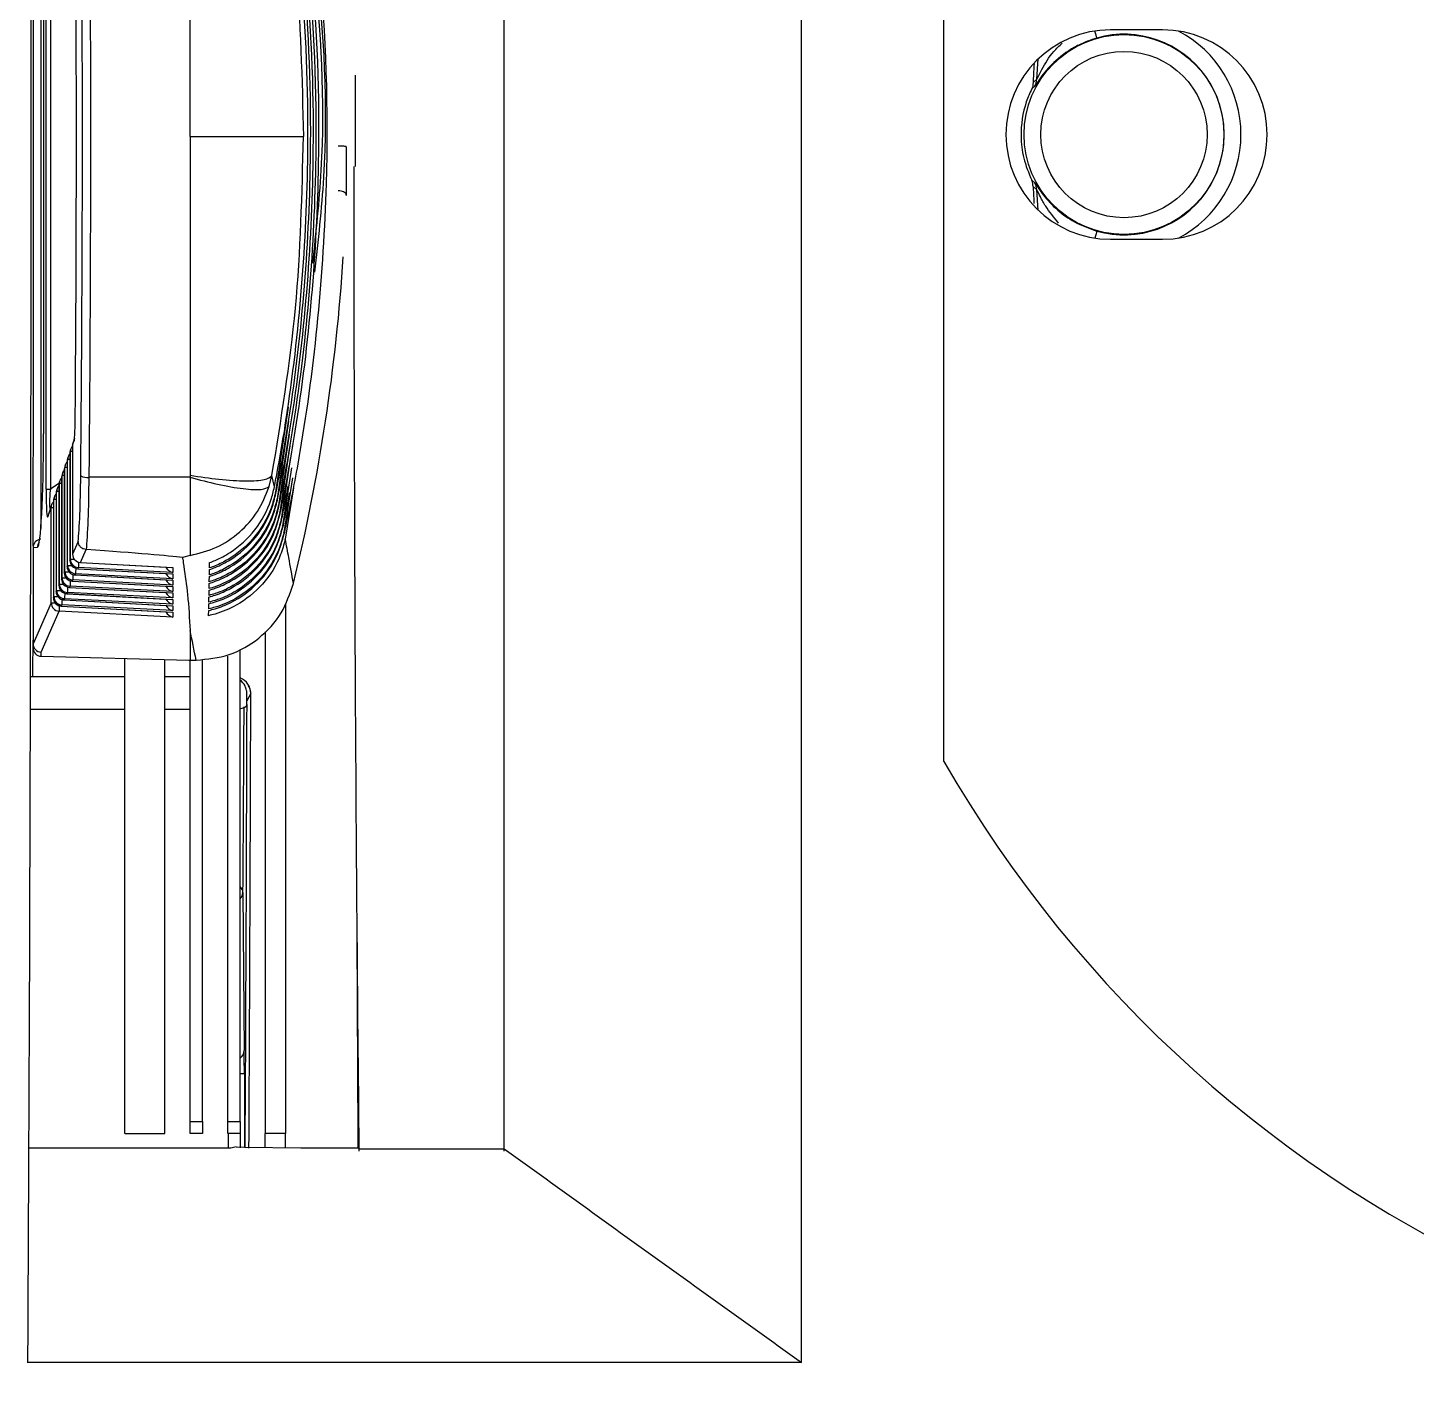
# Model space of a CAD drawing. Extents: x 12.3 to 108.7, y 1.1 to 80.4.
# Drawn here: x 73.858 to 75.515, y 31.177 to 32.804 of the extents above; entities that cross this region are included whole.
import ezdxf

# ---------------------------------------------------------------- set-up
doc = ezdxf.new("R2010")
doc.units = 0
doc.header["$MEASUREMENT"] = 0
doc.layers.add('OBJECT', color=7, linetype='CONTINUOUS')

msp = doc.modelspace()

# ---------------------------------------------------------------- linework, layer by layer
at = {"layer": 'OBJECT'}
for p, q in [((74.7815, 31.2111), (74.7815, 34.143)), ((74.4265, 31.4636), (74.4265, 33.8904)), ((74.9515, 31.9287), (74.9515, 33.4253)), ((73.8731, 33.1423), (73.8731, 32.2068)), ((73.8795, 32.2536), (73.8795, 33.0955)), ((73.8845, 33.0955), (73.8845, 32.2536)), ((73.8763, 33.0296), (73.8763, 32.3196)), ((73.8763, 33.0296), (73.8763, 32.3196)), ((75.2125, 32.802), (75.1505, 32.802)), ((75.0625, 32.743), (75.0641, 32.7673)), ((75.0601, 32.7346), (75.0564, 32.7316)), ((75.0581, 32.7391), (75.0625, 32.743)), ((74.2379, 32.6624), (74.2379, 32.6624)), ((75.0564, 32.6224), (75.0601, 32.6194)), ((75.0625, 32.611), (75.0581, 32.6149)), ((75.0641, 32.5867), (75.0625, 32.611)), ((75.1505, 32.552), (75.2125, 32.552)), ((74.2343, 32.5312), (74.2343, 32.5312)), ((74.1683, 32.3517), (74.1535, 32.2502)), ((74.1689, 32.3349), (74.1552, 32.2422)), ((73.8763, 32.3196), (73.8763, 32.3196)), ((73.9132, 32.3143), (73.9116, 32.3094)), ((74.1696, 32.3195), (74.1569, 32.2341)), ((73.9084, 32.2985), (73.9078, 32.2966)), ((73.9078, 32.2966), (73.9078, 32.1687)), ((73.9078, 32.2966), (73.9078, 32.1687)), ((73.9078, 32.2966), (73.9078, 32.2966)), ((73.9089, 32.3017), (73.9083, 32.2999)), ((73.9084, 32.1701), (73.9084, 32.2985)), ((73.911, 32.2985), (73.9084, 32.2985)), ((73.911, 32.3062), (73.9127, 32.311)), ((73.911, 32.3062), (73.911, 32.1761)), ((73.911, 32.3062), (73.911, 32.1761)), ((73.911, 32.3062), (73.911, 32.3062)), ((74.1705, 32.3053), (74.1586, 32.2261)), ((73.9024, 32.2827), (73.9018, 32.2809)), ((73.9051, 32.289), (73.9045, 32.2871)), ((73.9045, 32.2871), (73.9045, 32.1612)), ((73.9045, 32.2871), (73.9045, 32.1612)), ((73.9045, 32.2871), (73.9045, 32.2871)), ((73.9057, 32.2922), (73.905, 32.2904)), ((73.9051, 32.1627), (73.9051, 32.289)), ((73.9078, 32.289), (73.9051, 32.289)), ((74.1714, 32.2919), (74.1602, 32.2181)), ((73.8958, 32.2636), (73.8952, 32.2618)), ((73.8986, 32.2699), (73.8979, 32.2681)), ((73.8979, 32.2681), (73.8979, 32.1464)), ((73.8979, 32.2681), (73.8979, 32.1464)), ((73.8979, 32.2681), (73.8979, 32.2681)), ((73.8991, 32.2732), (73.8985, 32.2714)), ((73.8986, 32.1478), (73.8986, 32.2699)), ((73.9012, 32.2699), (73.8986, 32.2699)), ((73.9018, 32.2794), (73.9012, 32.2776)), ((73.9012, 32.2776), (73.9012, 32.1538)), ((73.9012, 32.2776), (73.9012, 32.1538)), ((73.9012, 32.2776), (73.9012, 32.2776)), ((73.9018, 32.1552), (73.9018, 32.2794)), ((73.9045, 32.2794), (73.9018, 32.2794)), ((74.0514, 32.2679), (73.9308, 32.2679)), ((74.0514, 32.2703), (74.0514, 32.2679)), ((74.1458, 32.2567), (74.1491, 32.2699)), ((74.1521, 32.2566), (74.1491, 32.2699)), ((74.1725, 32.2792), (74.1619, 32.2101)), ((74.1735, 32.2671), (74.1635, 32.2021)), ((73.8795, 32.2536), (73.8845, 32.2536)), ((73.8948, 32.2603), (73.8845, 32.2536)), ((73.892, 32.2509), (73.8914, 32.2491)), ((73.8914, 32.2491), (73.8914, 32.1315)), ((73.8914, 32.2491), (73.8914, 32.1315)), ((73.8914, 32.2491), (73.8914, 32.2491)), ((73.8926, 32.2541), (73.8919, 32.2523)), ((73.892, 32.1329), (73.892, 32.2509)), ((73.8947, 32.2509), (73.892, 32.2509)), ((73.8953, 32.2604), (73.8947, 32.2586)), ((73.8947, 32.2586), (73.8947, 32.1389)), ((73.8947, 32.2586), (73.8947, 32.1389)), ((73.8947, 32.2586), (73.8947, 32.2586)), ((73.8953, 32.1403), (73.8953, 32.2604)), ((73.8979, 32.2604), (73.8953, 32.2604)), ((74.1538, 32.2485), (74.1535, 32.2502)), ((74.1747, 32.2554), (74.165, 32.1941)), ((73.8816, 32.2206), (73.8855, 32.2318)), ((73.886, 32.2351), (73.8821, 32.2238)), ((73.8855, 32.118), (73.8855, 32.2318)), ((73.8855, 32.2318), (73.8881, 32.2318)), ((73.8887, 32.2413), (73.8881, 32.2396)), ((73.8881, 32.2396), (73.8881, 32.1241)), ((73.8881, 32.2396), (73.8881, 32.1241)), ((73.8881, 32.2396), (73.8881, 32.2396)), ((73.8893, 32.2446), (73.8887, 32.2428)), ((73.8887, 32.1254), (73.8887, 32.2413)), ((73.8914, 32.2413), (73.8887, 32.2413)), ((74.1556, 32.2405), (74.1552, 32.2422)), ((74.1573, 32.2325), (74.1569, 32.2341)), ((74.1589, 32.2245), (74.1586, 32.2261)), ((74.1606, 32.2165), (74.1602, 32.2181)), ((74.1622, 32.2085), (74.1619, 32.2101)), ((74.1638, 32.2005), (74.1635, 32.2021)), ((73.8639, 32.184), (73.8692, 32.1845)), ((73.8639, 32.184), (73.8639, 32.069)), ((73.8639, 32.184), (73.8639, 32.184)), ((73.9177, 32.1913), (73.911, 32.1761)), ((73.9205, 32.1662), (73.9273, 32.1816)), ((73.9273, 32.1816), (73.9277, 32.1816)), ((73.9078, 32.1687), (73.9084, 32.1701)), ((73.9078, 32.1687), (73.9078, 32.1687)), ((73.9084, 32.1701), (73.913, 32.1701)), ((73.911, 32.1761), (73.911, 32.1761)), ((73.9205, 32.1662), (74.0309, 32.1603)), ((73.9205, 32.1661), (73.9205, 32.1662)), ((73.9205, 32.1661), (74.0296, 32.1602)), ((74.0514, 32.1746), (74.0423, 32.1722)), ((73.8979, 32.1464), (73.8986, 32.1478)), ((73.8986, 32.1478), (73.9032, 32.1478)), ((73.9012, 32.1538), (73.9018, 32.1552)), ((73.9012, 32.1538), (73.9012, 32.1538)), ((73.9018, 32.1552), (73.9065, 32.1552)), ((73.9045, 32.1612), (73.9051, 32.1627)), ((73.9045, 32.1612), (73.9045, 32.1612)), ((73.9051, 32.1627), (73.9098, 32.1627)), ((73.9139, 32.1513), (74.0296, 32.145)), ((73.914, 32.1513), (73.9139, 32.1513)), ((73.9146, 32.1528), (73.914, 32.1513)), ((73.914, 32.1513), (74.0309, 32.145)), ((74.0309, 32.1467), (73.9146, 32.1528)), ((73.9179, 32.1602), (73.9172, 32.1588)), ((73.9172, 32.1588), (74.0309, 32.1526)), ((73.9172, 32.1588), (73.9172, 32.1587)), ((73.9172, 32.1587), (74.0296, 32.1526)), ((74.0309, 32.1544), (73.9179, 32.1602)), ((74.0309, 32.1603), (74.0309, 32.1544)), ((74.0309, 32.1526), (74.0309, 32.1467)), ((73.8914, 32.1315), (73.892, 32.1329)), ((73.8914, 32.1315), (73.8914, 32.1315)), ((73.892, 32.1329), (73.8967, 32.1329)), ((73.8947, 32.1389), (73.8953, 32.1403)), ((73.8947, 32.1389), (73.8947, 32.1389)), ((73.8953, 32.1403), (73.9, 32.1403)), ((73.8979, 32.1464), (73.8979, 32.1464)), ((73.9048, 32.1304), (73.9041, 32.129)), ((74.0309, 32.1239), (73.9048, 32.1304)), ((73.908, 32.1379), (73.9074, 32.1365)), ((73.9074, 32.1365), (74.0309, 32.1298)), ((73.9074, 32.1365), (73.9074, 32.1364)), ((73.9074, 32.1364), (74.0296, 32.1298)), ((74.0309, 32.1315), (73.908, 32.1379)), ((73.9113, 32.1453), (73.9107, 32.1439)), ((73.9107, 32.1439), (74.0309, 32.1374)), ((73.9107, 32.1439), (73.9107, 32.1438)), ((73.9107, 32.1438), (74.0296, 32.1374)), ((74.0309, 32.1391), (73.9113, 32.1453)), ((74.0309, 32.145), (74.0309, 32.1391)), ((74.0309, 32.1374), (74.0309, 32.1315)), ((74.1747, 32.1411), (74.1748, 32.1413)), ((73.8855, 32.118), (73.8639, 32.069)), ((73.8855, 32.118), (73.8902, 32.118)), ((73.8881, 32.1241), (73.8887, 32.1254)), ((73.8881, 32.1241), (73.8881, 32.1241)), ((73.8887, 32.1254), (73.8934, 32.1254)), ((73.8982, 32.1155), (73.8976, 32.1141)), ((73.8976, 32.1141), (74.0296, 32.107)), ((73.8976, 32.1141), (74.0309, 32.107)), ((73.8976, 32.1141), (73.8976, 32.1141)), ((74.0309, 32.1087), (73.8982, 32.1155)), ((73.9015, 32.123), (73.9009, 32.1216)), ((73.9009, 32.1216), (74.0309, 32.1146)), ((73.9009, 32.1216), (73.9009, 32.1215)), ((73.9009, 32.1215), (74.0296, 32.1146)), ((74.0309, 32.1163), (73.9015, 32.123)), ((73.9041, 32.129), (74.0309, 32.1222)), ((73.9041, 32.129), (73.9041, 32.1289)), ((73.9041, 32.1289), (74.0296, 32.1222)), ((74.0309, 32.1298), (74.0309, 32.1239)), ((74.0309, 32.1222), (74.0309, 32.1163)), ((74.0309, 32.1146), (74.0309, 32.1087)), ((74.1652, 32.1174), (74.1652, 31.4846)), ((73.8734, 32.0591), (73.8949, 32.1081)), ((74.0309, 32.1011), (73.8949, 32.1081)), ((74.0309, 32.107), (74.0309, 32.1011)), ((74.0514, 32.085), (74.0514, 32.0496)), ((74.1412, 32.0834), (74.1412, 31.4846)), ((73.8639, 32.069), (73.8639, 32.0642)), ((73.8734, 32.0542), (73.8734, 32.0591)), ((73.8736, 32.0542), (74.0498, 32.0496)), ((73.9734, 31.4846), (73.9734, 32.0516)), ((74.0214, 31.4846), (74.0214, 32.0503)), ((74.0514, 31.4989), (74.0514, 32.0496)), ((74.053, 32.0496), (74.0582, 32.0496)), ((74.0663, 31.72), (74.0663, 32.0493)), ((74.0963, 31.72), (74.0963, 32.0543)), ((74.1112, 31.4989), (74.1112, 32.0621)), ((73.9734, 32.0298), (73.8608, 32.0298)), ((74.0514, 32.0298), (74.0214, 32.0298)), ((74.1238, 32.0098), (74.1193, 32.0009)), ((73.9734, 31.9906), (73.8607, 31.9906)), ((74.0514, 31.9906), (74.0214, 31.9906)), ((74.1145, 31.7721), (74.1161, 31.5836)), ((74.0663, 31.4989), (74.0663, 31.72)), ((74.0963, 31.4989), (74.0963, 31.72)), ((74.1162, 31.556), (74.1112, 31.556)), ((74.1162, 31.556), (74.1162, 31.4685)), ((73.9734, 31.4846), (74.0214, 31.4846)), ((74.0514, 31.4989), (74.0663, 31.4989)), ((74.0514, 31.4846), (74.0514, 31.4989)), ((74.0663, 31.4846), (74.0514, 31.4846)), ((74.0663, 31.4989), (74.0663, 31.4846)), ((74.0963, 31.4989), (74.1112, 31.4989)), ((74.0963, 31.4846), (74.0963, 31.4989)), ((74.1112, 31.4846), (74.0963, 31.4846)), ((74.1112, 31.4989), (74.1112, 31.4846)), ((74.1112, 31.4846), (74.1112, 31.4675)), ((74.1652, 31.4846), (74.1412, 31.4846)), ((74.1412, 31.4682), (74.1412, 31.4846)), ((74.1652, 31.4679), (74.1652, 31.4846)), ((74.1836, 31.4677), (74.253, 31.4677)), ((74.0972, 31.467), (73.8589, 31.467)), ((74.253, 31.467), (74.253, 31.4636)), ((74.253, 31.467), (74.253, 31.467)), ((74.253, 31.467), (74.253, 31.4664)), ((74.253, 31.4664), (74.4265, 31.4664)), ((74.7815, 31.2111), (73.8575, 31.2111))]:
    msp.add_line(p, q, dxfattribs=at)
at = {"layer": 'OBJECT', "flags": 128}
for points in [[(75.134, 32.7922), (75.1339, 32.7926), (75.1336, 32.7937), (75.1331, 32.7955), (75.1324, 32.7979), (75.1317, 32.8006)], [(75.134, 32.5618), (75.1339, 32.5614), (75.1336, 32.5603), (75.1331, 32.5585), (75.1324, 32.5561), (75.1317, 32.5534)], [(74.1112, 31.9918), (74.1135, 31.9924), (74.116, 31.9933), (74.1178, 31.9944), (74.119, 31.9955), (74.1193, 31.9967)], [(74.1062, 31.4686), (74.1165, 31.4685), (74.1836, 31.4677)]]:
    msp.add_lwpolyline(points, dxfattribs=at)
at = {"layer": 'OBJECT'}
for radius in [0.1193, 0.0993]:
    msp.add_circle((75.1665, 32.677), radius, dxfattribs=at)
for centre, radius, start, end in [((76.2515, 32.677), 1.5, 209.9264, 65.3855), ((75.1505, 32.677), 0.125, 90, 270), ((75.1665, 32.677), 0.1197, 254.2523, 105.7477), ((75.2125, 32.677), 0.125, 270, 90), ((75.1665, 32.677), 0.1397, 297.8101, 62.1899), ((75.0425, 32.7441), 0.02, 331.6282, 356.8918), ((75.0425, 32.6099), 0.02, 3.1082, 28.3718), ((71.9889, 32.6746), 2.25, 346.2899, 356.3463), ((73.9225, 32.3111), 0.00975, 161.022, 180.4731), ((73.9178, 32.2966), 0.01, 161.0172, 180), ((73.9175, 32.2967), 0.00975, 161.0214, 180.4725), ((73.9182, 32.2986), 0.00975, 161.0208, 180.4731), ((73.9184, 32.2985), 0.01, 137.3789, 161.0172), ((73.921, 32.3062), 0.01, 161.0172, 180), ((73.9208, 32.3062), 0.00975, 161.0208, 180.4731), ((73.9112, 32.2776), 0.01, 161.0172, 180), ((73.911, 32.2777), 0.00975, 161.0208, 180.4731), ((73.9116, 32.2795), 0.00975, 161.0213, 180.4726), ((73.9118, 32.2794), 0.01, 137.3279, 161.0172), ((73.9145, 32.2871), 0.01, 161.0172, 180), ((73.9142, 32.2872), 0.00975, 161.0214, 180.4725), ((73.9149, 32.289), 0.00975, 161.0214, 180.4725), ((73.9151, 32.289), 0.01, 137.3534, 161.0172), ((73.905, 32.2605), 0.00975, 161.0209, 180.4743), ((73.9053, 32.2604), 0.01, 137.2769, 161.0172), ((73.9079, 32.2681), 0.01, 161.0172, 180), ((73.9077, 32.2682), 0.00975, 161.0213, 180.4726), ((73.9083, 32.27), 0.00975, 161.0214, 180.4725), ((73.9086, 32.2699), 0.01, 137.3024, 161.0172), ((73.9287, 32.2848), 0.0171, 242.4568, 277.0237), ((73.8987, 32.2413), 0.01, 137.226, 161.0172), ((73.9014, 32.2491), 0.01, 161.0172, 180), ((73.9012, 32.2492), 0.00975, 161.0208, 180.4731), ((73.9018, 32.2509), 0.00975, 161.0208, 180.4731), ((73.902, 32.2509), 0.01, 137.2514, 161.0172), ((73.9047, 32.2586), 0.01, 161.0172, 180), ((73.9044, 32.2587), 0.00975, 161.0214, 180.4725), ((73.8952, 32.2319), 0.00975, 161.0202, 180.475), ((73.8955, 32.2318), 0.01, 137.2005, 161.0172), ((73.8981, 32.2396), 0.01, 161.0172, 180), ((73.8979, 32.2396), 0.00975, 161.0213, 180.4726), ((73.8985, 32.2414), 0.00975, 161.0214, 180.4725), ((73.8914, 32.2207), 0.00975, 161.0208, 180.4731), ((73.8739, 32.184), 0.01, 95, 180), ((73.8792, 32.1845), 0.01, 142.3689, 180.0201), ((73.9178, 32.1687), 0.01, 180, 266.9163), ((73.9178, 32.1688), 0.01, 180.5778, 266.7665), ((73.9184, 32.1702), 0.01, 180.5776, 266.7665), ((73.921, 32.1761), 0.01, 180, 266.9163), ((73.9211, 32.1762), 0.01, 180.5779, 266.7664), ((74.1398, 32.1544), 0.222, 176.8576, 178.497), ((73.9086, 32.1479), 0.01, 180.5778, 266.7661), ((73.9112, 32.1538), 0.01, 180, 266.9163), ((73.9113, 32.1539), 0.01, 180.5779, 266.766), ((73.9119, 32.1553), 0.01, 180.5779, 266.7662), ((73.9145, 32.1612), 0.01, 180, 266.9163), ((73.9145, 32.1613), 0.01, 180.5777, 266.7664), ((73.9152, 32.1628), 0.01, 180.5781, 266.766), ((74.1334, 32.1395), 0.2222, 176.8552, 178.4974), ((74.1367, 32.1469), 0.2222, 176.8568, 178.4968), ((73.9014, 32.1315), 0.01, 180, 266.9163), ((73.9014, 32.1316), 0.01, 180.5779, 266.766), ((73.902, 32.133), 0.01, 180.5779, 266.7662), ((73.9047, 32.1389), 0.01, 180, 266.9163), ((73.9047, 32.139), 0.01, 180.5779, 266.766), ((73.9053, 32.1404), 0.01, 180.5777, 266.7662), ((73.9079, 32.1464), 0.01, 180, 266.9163), ((73.908, 32.1465), 0.01, 180.5779, 266.766), ((74.1122, 32.1252), 0.2075, 176.7939, 178.5561), ((74.1303, 32.132), 0.2223, 176.8539, 178.4971), ((73.8955, 32.1181), 0.01, 180.5779, 266.7662), ((73.8981, 32.1241), 0.01, 180, 266.9163), ((73.8982, 32.1242), 0.01, 180.5778, 266.7661), ((73.8988, 32.1255), 0.01, 180.5778, 266.7661), ((74.1679, 32.1002), 0.2731, 177.0015, 178.3455), ((74.1974, 32.1066), 0.2993, 177.0616, 178.2863), ((74.2038, 32.1139), 0.3025, 177.0695, 178.2801), ((73.8739, 32.0642), 0.01, 180, 267), ((73.8739, 32.0642), 0.01, 267, 268.5), ((74.053, 32.1696), 0.12, 268.5, 269.2499), ((74.053, 32.1696), 0.12, 269.2499, 270), ((74.0582, 32.1696), 0.12, 270, 270.1914), ((74.1038, 32.0098), 0.02, 0.0124, 68.2555), ((74.0992, 32.0098), 0.02, 27.2078, 53.2832), ((74.1041, 31.7717), 0.0104, 2.3417, 46.9399), ((74.1033, 31.7725), 0.0111, 314.675, 358.0029), ((74.1041, 31.5843), 0.012, 306.2732, 356.7275)]:
    msp.add_arc(centre, radius, start, end, dxfattribs=at)
for centre, major_axis, ratio, start_param, end_param in [((73.839, 32.677), (0, 2.585), 0.008727, 4.109408, 5.31537), ((73.8419, 32.677), (0, 2.585), 0.008727, 4.521297, 4.901529), ((73.8045, 32.6746), (0, 2.24), 0.052802, 4.530635, 4.894143), ((73.8145, 32.6746), (0, 2.25), 0.052568, 4.530635, 4.894143), ((73.801, 32.6746), (0, 2.1693), 0.052827, 4.557874, 4.866904), ((74.2681, 32.677), (0, 2.23), 0.008727, 1.538934, 1.587837), ((74.2857, 32.677), (0, 2.23), 0.017455, 1.587922, 2.144327), ((73.8692, 32.32), (0, 0.1355), 0.052561, 3.146183, 4.709383), ((73.9151, 32.2895), (0, 0.11), 0.052802, 3.609101, 4.530635), ((73.9251, 32.2895), (0, 0.12), 0.048402, 3.594014, 4.530635), ((73.882, 32.2683), (0.0008, 0.0482), 0.049658, 1.8811, 3.292626), ((73.892, 32.2683), (0.0068, 0.04), 0.131783, 1.969122, 2.906286), ((71.7616, 32.2895), (2.2897, -0.1191), 0.00637, 0.089466, 0.33058), ((74.0314, 32.1643), (-0.00731, 0.0077), 0.885668, 1.241251, 2.26901), ((74.0314, 32.1566), (-0.00731, 0.0077), 0.885668, 1.241251, 2.26901), ((74.0314, 32.149), (-0.00731, 0.0077), 0.885668, 1.241251, 2.26901), ((74.0314, 32.1414), (-0.00731, 0.0077), 0.885668, 1.241251, 2.26901), ((74.0314, 32.1338), (-0.00731, 0.0077), 0.885668, 1.241251, 2.26901), ((74.0314, 32.1262), (-0.00731, 0.0077), 0.885668, 1.241251, 2.26901), ((74.0314, 32.1186), (-0.00731, 0.0077), 0.885668, 1.241251, 2.26901), ((74.0314, 32.111), (-0.00731, 0.0077), 0.885668, 1.241251, 2.26901), ((71.9889, 31.5562), (0, 2.3412), 0.904333, 4.924724, 4.940236), ((73.8419, 32.677), (0, 2.585), 0.008727, 4.459334, 4.476696), ((73.8739, 32.069), (0.00979, -0.00206), 0.992047, 3.353612, 4.865694), ((73.8739, 32.0923), (0.0094, 0.0253), 0.138337, 2.783892, 2.790246), ((74.1238, 31.9998), (0, 0.01), 0.008727, 4.399497, 6.300639), ((74.1055, 32.677), (0, 1.37), 0.008727, 3.990894, 4.190484), ((74.101, 32.677), (0, 2.21), 0.008727, 4.133297, 4.399497), ((74.1055, 32.677), (0, 2.21), 0.008727, 4.133002, 4.399497), ((74.2681, 32.677), (0, 2.23), 0.008727, 2.013476, 2.144327), ((74.1158, 31.556), (0, 0.04), 0.008727, 4.712389, 5.47556), ((74.081, 32.677), (0, 2.23), 0.008649, 4.138859, 4.148196)]:
    msp.add_ellipse(centre, major_axis=major_axis, ratio=ratio, start_param=start_param, end_param=end_param, dxfattribs=at)
for points, knots in [([(74.1556, 32.2405), (74.1568, 32.2471), (74.1633, 32.2798), (74.187, 32.4181), (74.2034, 32.6272), (74.1934, 32.8854), (74.1682, 33.0342), (74.1556, 33.1086)], [0, 0, 0, 0, 0.022904, 0.114532, 0.481956, 0.740978, 1, 1, 1, 1]), ([(74.1573, 32.2325), (74.1586, 32.2391), (74.1651, 32.2717), (74.1893, 32.41), (74.2067, 32.6217), (74.197, 32.8854), (74.1705, 33.0395), (74.1573, 33.1166)], [0, 0, 0, 0, 0.022484, 0.112433, 0.473119, 0.73656, 1, 1, 1, 1]), ([(74.1638, 32.2005), (74.1652, 32.207), (74.1722, 32.2396), (74.1983, 32.3775), (74.2195, 32.5998), (74.2124, 32.8722), (74.1833, 33.0343), (74.17, 33.1087)], [0, 0, 0, 0, 0.021872, 0.109374, 0.460235, 0.752211, 1, 1, 1, 1]), ([(74.1521, 32.2566), (74.1533, 32.2631), (74.1596, 32.2959), (74.1823, 32.4343), (74.1968, 32.6381), (74.1862, 32.8853), (74.1635, 33.0235), (74.1521, 33.0926)], [0, 0, 0, 0, 0.023792, 0.118973, 0.500647, 0.750324, 1, 1, 1, 1]), ([(74.1538, 32.2485), (74.1551, 32.2551), (74.1614, 32.2878), (74.1847, 32.4262), (74.2001, 32.6327), (74.1898, 32.8853), (74.1658, 33.0288), (74.1538, 33.1006)], [0, 0, 0, 0, 0.023339, 0.116711, 0.491126, 0.745563, 1, 1, 1, 1]), ([(74.1589, 32.2245), (74.1603, 32.231), (74.1669, 32.2637), (74.1916, 32.4018), (74.2098, 32.6162), (74.2014, 32.8745), (74.1757, 33.0232), (74.1638, 33.0921)], [0, 0, 0, 0, 0.022909, 0.114561, 0.482069, 0.759838, 1, 1, 1, 1]), ([(74.1979, 32.5236), (74.2019, 32.5605), (74.2148, 32.6805), (74.2041, 32.8721), (74.1784, 33.0236), (74.1667, 33.0926)], [0, 0, 0, 0, 0.194364, 0.632526, 1, 1, 1, 1]), ([(74.2004, 32.5127), (74.2046, 32.5505), (74.2183, 32.6741), (74.2077, 32.8722), (74.1807, 33.0289), (74.1683, 33.1007)], [0, 0, 0, 0, 0.192725, 0.630551, 1, 1, 1, 1]), ([(74.0514, 32.6746), (74.0514, 32.7423), (74.0514, 32.8779), (74.0514, 33.0119), (74.0514, 33.0788)], [0, 0, 0, 0, 0.5, 1, 1, 1, 1]), ([(74.1491, 33.0792), (74.16, 33.0127), (74.1819, 32.8787), (74.1851, 32.7429), (74.1867, 32.6746)], [0, 0, 0, 0, 0.496376, 1, 1, 1, 1]), ([(75.134, 32.7922), (75.1266, 32.7896), (75.1172, 32.7865), (75.0993, 32.7769), (75.0816, 32.7634), (75.068, 32.7468), (75.0614, 32.7365), (75.0605, 32.7352), (75.0601, 32.7346)], [0, 0, 0, 0, 0.178293, 0.223737, 0.489481, 0.749209, 0.89487, 1, 1, 1, 1]), ([(75.0625, 32.743), (75.0627, 32.7435), (75.063, 32.744), (75.0648, 32.7477), (75.0699, 32.7576), (75.0786, 32.7729), (75.0893, 32.7827), (75.0927, 32.7859)], [0, 0, 0, 0, 0.118806, 0.145402, 0.366104, 0.795736, 1, 1, 1, 1]), ([(75.0592, 32.7615), (75.0589, 32.7584), (75.0585, 32.7512), (75.0582, 32.7437), (75.0581, 32.7399), (75.0581, 32.7391)], [0, 0, 0, 0, 0.3798211, 0.8757067, 1, 1, 1, 1]), ([(75.0564, 32.7316), (75.054, 32.7264), (75.0462, 32.7086), (75.0422, 32.68), (75.0457, 32.648), (75.0527, 32.6312), (75.0564, 32.6224)], [0, 0, 0, 0, 0.1508918, 0.5168463, 0.7496644, 1, 1, 1, 1]), ([(75.0581, 32.7391), (75.0578, 32.7365), (75.0574, 32.7339), (75.0564, 32.7316), (75.0564, 32.7316)], [0, 0, 0, 0, 0.984681, 1, 1, 1, 1]), ([(74.0514, 32.6746), (74.0514, 32.6068), (74.0514, 32.4712), (74.0514, 32.3372), (74.0514, 32.2703)], [0, 0, 0, 0, 0.5, 1, 1, 1, 1]), ([(74.0514, 32.6746), (74.0679, 32.6746), (74.1022, 32.6746), (74.1468, 32.6746), (74.1786, 32.6746), (74.184, 32.6746), (74.1867, 32.6746)], [0, 0, 0, 0, 0.240772, 0.499999, 0.759226, 1, 1, 1, 1]), ([(74.1491, 32.2699), (74.16, 32.3364), (74.1819, 32.4704), (74.1851, 32.6062), (74.1867, 32.6746)], [0, 0, 0, 0, 0.496376, 1, 1, 1, 1]), ([(74.2379, 32.6624), (74.2379, 32.6625), (74.2378, 32.6626), (74.2362, 32.6629), (74.2338, 32.6631), (74.2314, 32.6632), (74.2295, 32.6632), (74.2286, 32.6632), (74.2281, 32.6632)], [0, 0, 0, 0, 0.209944, 0.419873, 0.62982, 0.839754, 0.898243, 1, 1, 1, 1]), ([(74.2379, 32.6624), (74.2379, 32.6463), (74.2378, 32.626), (74.2378, 32.608), (74.2378, 32.6042)], [0, 0, 0, 0, 0.7918097, 1, 1, 1, 1]), ([(75.0581, 32.6149), (75.0578, 32.6175), (75.0574, 32.6201), (75.0564, 32.6224), (75.0564, 32.6224)], [0, 0, 0, 0, 0.984681, 1, 1, 1, 1]), ([(75.0581, 32.6149), (75.0582, 32.6122), (75.0583, 32.6063), (75.0588, 32.5988), (75.059, 32.5946)], [0, 0, 0, 0, 0.447553, 1, 1, 1, 1]), ([(75.0601, 32.6194), (75.0603, 32.6191), (75.0609, 32.6183), (75.0647, 32.6122), (75.0732, 32.6004), (75.0878, 32.5854), (75.1091, 32.5706), (75.1258, 32.5648), (75.134, 32.5618)], [0, 0, 0, 0, 0.0758799, 0.2015984, 0.3497122, 0.6003909, 0.8017777, 1, 1, 1, 1]), ([(74.2378, 32.6048), (74.2377, 32.6054), (74.2375, 32.6065), (74.2358, 32.608), (74.2333, 32.6091), (74.2308, 32.6097), (74.229, 32.6099), (74.2282, 32.6099), (74.228, 32.6099)], [0, 0, 0, 0, 0.214946, 0.429901, 0.64486, 0.859838, 0.951436, 1, 1, 1, 1]), ([(75.0885, 32.5714), (75.083, 32.5781), (75.0741, 32.5888), (75.0668, 32.6022), (75.0633, 32.6096), (75.0627, 32.6106), (75.0625, 32.611)], [0, 0, 0, 0, 0.4318538, 0.6879047, 0.8879368, 1, 1, 1, 1]), ([(73.9127, 32.311), (73.9129, 32.3119), (73.9133, 32.3138), (73.9138, 32.3212), (73.9141, 32.3305), (73.9142, 32.3374), (73.9142, 32.3407)], [0, 0, 0, 0, 0.26188, 0.524406, 0.776419, 1, 1, 1, 1]), ([(74.0514, 32.2703), (74.0631, 32.2685), (74.0874, 32.2648), (74.1192, 32.263), (74.1423, 32.2645), (74.1469, 32.2681), (74.1491, 32.2699)], [0, 0, 0, 0, 0.2411698, 0.5, 0.7588318, 1, 1, 1, 1]), ([(74.0514, 32.2679), (74.0625, 32.2649), (74.0856, 32.2588), (74.1159, 32.2537), (74.1383, 32.2525), (74.1434, 32.2553), (74.1458, 32.2567)], [0, 0, 0, 0, 0.241561, 0.500001, 0.75844, 1, 1, 1, 1]), ([(74.0514, 32.2679), (74.0514, 32.2572), (74.0514, 32.2359), (74.0514, 32.2085), (74.0514, 32.1865), (74.0514, 32.1785), (74.0514, 32.1746)], [0, 0, 0, 0, 0.250001, 0.5, 0.750001, 1, 1, 1, 1]), ([(74.0514, 32.1746), (74.0621, 32.1773), (74.0835, 32.1827), (74.1111, 32.2015), (74.1334, 32.2262), (74.1417, 32.2465), (74.1458, 32.2567)], [0, 0, 0, 0, 0.25, 0.4999998, 0.75, 1, 1, 1, 1]), ([(74.1535, 32.2502), (74.1519, 32.2437), (74.147, 32.2241), (74.1293, 32.1945), (74.1039, 32.173), (74.0845, 32.1633), (74.0769, 32.1605), (74.0746, 32.1597)], [0, 0, 0, 0, 0.1601304, 0.4830007, 0.8053633, 0.9421235, 1, 1, 1, 1]), ([(74.0746, 32.1578), (74.0768, 32.1586), (74.0854, 32.1617), (74.1056, 32.1721), (74.1311, 32.1947), (74.1478, 32.2238), (74.1524, 32.2427), (74.1538, 32.2485)], [0, 0, 0, 0, 0.0579361, 0.2174949, 0.5370296, 0.8569768, 1, 1, 1, 1]), ([(74.0747, 32.1661), (74.077, 32.167), (74.0854, 32.1702), (74.1054, 32.1808), (74.1305, 32.2039), (74.1465, 32.2328), (74.1508, 32.2512), (74.1521, 32.2566)], [0, 0, 0, 0, 0.0576776, 0.2194138, 0.5433769, 0.8677647, 1, 1, 1, 1]), ([(74.1606, 32.2165), (74.1619, 32.223), (74.1648, 32.2367), (74.1673, 32.2505), (74.1686, 32.2578)], [0, 0, 0, 0, 0.476003, 1, 1, 1, 1]), ([(74.1622, 32.2085), (74.1636, 32.215), (74.1665, 32.2287), (74.169, 32.2425), (74.1703, 32.2497)], [0, 0, 0, 0, 0.476163, 1, 1, 1, 1]), ([(74.0742, 32.1413), (74.0766, 32.1421), (74.0854, 32.1449), (74.1059, 32.1547), (74.1321, 32.1764), (74.1503, 32.2059), (74.1555, 32.2257), (74.1573, 32.2325)], [0, 0, 0, 0, 0.0584631, 0.2139825, 0.525307, 0.8370207, 1, 1, 1, 1]), ([(74.1569, 32.2341), (74.1552, 32.2277), (74.1502, 32.2081), (74.1323, 32.1786), (74.106, 32.1566), (74.0854, 32.1468), (74.0766, 32.144), (74.0743, 32.1432)], [0, 0, 0, 0, 0.156042, 0.470658, 0.784781, 0.941595, 1, 1, 1, 1]), ([(74.1552, 32.2422), (74.1536, 32.2357), (74.1486, 32.2161), (74.1308, 32.1865), (74.105, 32.1648), (74.085, 32.155), (74.0768, 32.1522), (74.0744, 32.1514)], [0, 0, 0, 0, 0.158035, 0.476676, 0.794816, 0.941861, 1, 1, 1, 1]), ([(74.0744, 32.1496), (74.0767, 32.1503), (74.0854, 32.1533), (74.1057, 32.1634), (74.1316, 32.1855), (74.1491, 32.2149), (74.154, 32.2342), (74.1556, 32.2405)], [0, 0, 0, 0, 0.058198, 0.215687, 0.531014, 0.846742, 1, 1, 1, 1]), ([(74.0739, 32.125), (74.0764, 32.1258), (74.0853, 32.1283), (74.1062, 32.1375), (74.1331, 32.1584), (74.1528, 32.1881), (74.1585, 32.2088), (74.1606, 32.2165)], [0, 0, 0, 0, 0.059002, 0.210856, 0.514734, 0.81898, 1, 1, 1, 1]), ([(74.1602, 32.2181), (74.1585, 32.2116), (74.1534, 32.1921), (74.1353, 32.1628), (74.1081, 32.1403), (74.0863, 32.1304), (74.0764, 32.1276), (74.074, 32.1269)], [0, 0, 0, 0, 0.152333, 0.459461, 0.766109, 0.941054, 1, 1, 1, 1]), ([(74.1586, 32.2261), (74.1569, 32.2197), (74.1518, 32.2001), (74.1338, 32.1707), (74.1071, 32.1485), (74.0859, 32.1386), (74.0765, 32.1357), (74.0741, 32.135)], [0, 0, 0, 0, 0.154143, 0.464926, 0.775223, 0.941326, 1, 1, 1, 1]), ([(74.0741, 32.1332), (74.0765, 32.1339), (74.0854, 32.1366), (74.1061, 32.1461), (74.1326, 32.1674), (74.1516, 32.197), (74.157, 32.2172), (74.1589, 32.2245)], [0, 0, 0, 0, 0.058731, 0.212374, 0.519887, 0.827778, 1, 1, 1, 1]), ([(74.1635, 32.2021), (74.1617, 32.1956), (74.1564, 32.1761), (74.1381, 32.1469), (74.1101, 32.1241), (74.0872, 32.1142), (74.0762, 32.1114), (74.0736, 32.1107)], [0, 0, 0, 0, 0.148954, 0.449261, 0.7491, 0.940502, 1, 1, 1, 1]), ([(74.0736, 32.1089), (74.0762, 32.1096), (74.0853, 32.1119), (74.1065, 32.1204), (74.134, 32.1405), (74.1551, 32.1704), (74.1613, 32.1919), (74.1638, 32.2005)], [0, 0, 0, 0, 0.0595528, 0.2080657, 0.5051627, 0.802607, 1, 1, 1, 1]), ([(74.1619, 32.2101), (74.1601, 32.2036), (74.1549, 32.1841), (74.1367, 32.1548), (74.1091, 32.1322), (74.0867, 32.1223), (74.0763, 32.1195), (74.0738, 32.1188)], [0, 0, 0, 0, 0.150605, 0.454244, 0.75741, 0.940779, 1, 1, 1, 1]), ([(74.0738, 32.117), (74.0763, 32.1177), (74.0853, 32.1201), (74.1064, 32.1289), (74.1335, 32.1494), (74.154, 32.1793), (74.1599, 32.2003), (74.1622, 32.2085)], [0, 0, 0, 0, 0.059276, 0.209421, 0.509831, 0.810598, 1, 1, 1, 1]), ([(73.9273, 32.1816), (73.9262, 32.1818), (73.924, 32.1821), (73.9211, 32.184), (73.9189, 32.1865), (73.918, 32.1891), (73.9178, 32.1907), (73.9177, 32.1913), (73.9177, 32.1913)], [0, 0, 0, 0, 0.219282, 0.438511, 0.659247, 0.882985, 0.985836, 1, 1, 1, 1]), ([(74.165, 32.1941), (74.1633, 32.1876), (74.1579, 32.1681), (74.1395, 32.139), (74.111, 32.116), (74.0876, 32.1061), (74.0761, 32.1033), (74.0735, 32.1027)], [0, 0, 0, 0, 0.147376, 0.444496, 0.741154, 0.940222, 1, 1, 1, 1]), ([(74.1748, 32.1413), (74.173, 32.1515), (74.1698, 32.1691), (74.1665, 32.1867), (74.165, 32.1941)], [0, 0, 0, 0, 0.581449, 1, 1, 1, 1]), ([(74.0423, 32.1722), (74.0424, 32.1715), (74.0429, 32.168), (74.0451, 32.1532), (74.0491, 32.1248), (74.0506, 32.0993), (74.0514, 32.085)], [0, 0, 0, 0, 0.024147, 0.120738, 0.507103, 1, 1, 1, 1]), ([(74.0746, 32.1597), (74.0746, 32.1606), (74.0747, 32.1627), (74.0747, 32.1648), (74.0747, 32.1661)], [0, 0, 0, 0, 0.412317, 1, 1, 1, 1]), ([(74.0743, 32.1432), (74.0743, 32.1441), (74.0743, 32.1462), (74.0744, 32.1483), (74.0744, 32.1496)], [0, 0, 0, 0, 0.412393, 1, 1, 1, 1]), ([(74.0744, 32.1514), (74.0744, 32.1523), (74.0745, 32.1544), (74.0745, 32.1565), (74.0746, 32.1578)], [0, 0, 0, 0, 0.412358, 1, 1, 1, 1]), ([(74.0586, 32.0496), (74.072, 32.0509), (74.099, 32.0536), (74.1346, 32.0744), (74.162, 32.1042), (74.1706, 32.129), (74.1747, 32.1411)], [0, 0, 0, 0, 0.253584, 0.507165, 0.760847, 1, 1, 1, 1]), ([(74.074, 32.1269), (74.074, 32.1277), (74.074, 32.1298), (74.074, 32.1319), (74.0741, 32.1332)], [0, 0, 0, 0, 0.412464, 1, 1, 1, 1]), ([(74.0741, 32.135), (74.0741, 32.1359), (74.0742, 32.138), (74.0742, 32.1401), (74.0742, 32.1413)], [0, 0, 0, 0, 0.41243, 1, 1, 1, 1]), ([(74.0736, 32.1107), (74.0737, 32.1116), (74.0737, 32.1137), (74.0737, 32.1157), (74.0738, 32.117)], [0, 0, 0, 0, 0.412529, 1, 1, 1, 1]), ([(74.0738, 32.1188), (74.0738, 32.1196), (74.0739, 32.1217), (74.0739, 32.1238), (74.0739, 32.125)], [0, 0, 0, 0, 0.412493, 1, 1, 1, 1]), ([(74.0735, 32.1027), (74.0735, 32.1036), (74.0735, 32.1056), (74.0736, 32.1077), (74.0736, 32.1089)], [0, 0, 0, 0, 0.412554, 1, 1, 1, 1]), ([(74.1193, 31.9967), (74.1193, 31.998), (74.1193, 32.0006), (74.1193, 32.0045), (74.1193, 32.0078), (74.1193, 32.0095), (74.1192, 32.0105), (74.1191, 32.0118), (74.1188, 32.0148), (74.1177, 32.0171), (74.1168, 32.0189)], [0, 0, 0, 0, 0.148455, 0.295783, 0.444137, 0.599881, 0.672783, 0.706279, 0.783447, 1, 1, 1, 1]), ([(74.1239, 31.9967), (74.1239, 31.998), (74.1239, 32.0006), (74.1239, 32.0045), (74.1238, 32.0078), (74.1238, 32.0095), (74.1238, 32.0105), (74.1237, 32.0118), (74.1233, 32.0149), (74.1222, 32.0173), (74.1213, 32.0191)], [0, 0, 0, 0, 0.1471603, 0.2932043, 0.4402647, 0.5946516, 0.6669179, 0.7001217, 0.776617, 1, 1, 1, 1]), ([(74.1062, 31.4686), (74.1041, 31.468), (74.1012, 31.4671), (74.0981, 31.467), (74.0972, 31.467)], [0, 0, 0, 0, 0.706196, 1, 1, 1, 1]), ([(74.4265, 31.4664), (74.4856, 31.4238), (74.5743, 31.3599), (74.6927, 31.2748), (74.7519, 31.2323), (74.7815, 31.2111)], [0, 0, 0, 0, 0.5, 0.75, 1, 1, 1, 1])]:
    msp.add_open_spline(points, degree=3, knots=knots, dxfattribs=at)

doc.saveas('drawing.dxf')
